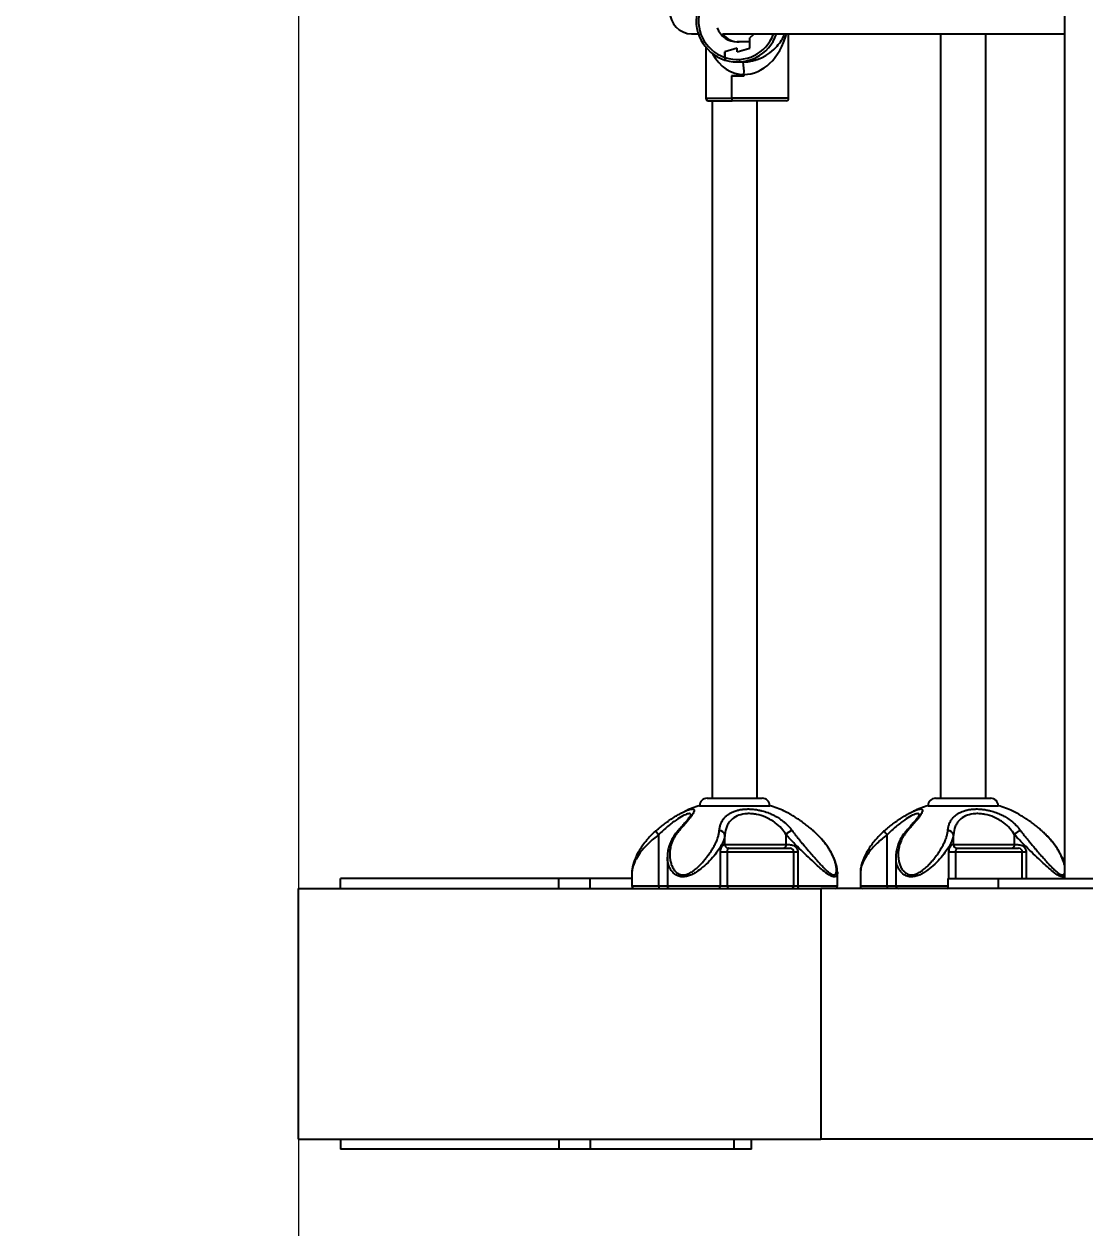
# Model space of a CAD drawing. Header units: millimetres. Extents: x -5684 to 4493, y -3963 to 3401.
# Drawn here: x -3116.4 to -2693.2, y -489.5 to -9.1 of the extents above; entities that cross this region are included whole.
import ezdxf

# ---------------------------------------------------------------- set-up
doc = ezdxf.new("R2010")
doc.units = ezdxf.units.MM
for name, color, linetype in [('DIKOM_ОБЪЕКТ', 7, 'Continuous'), ('DIKOM_РАЗМЕР_ЗОНА', 7, 'Continuous'), ('DIKOM_РАЗМЕР_ОБЪЕКТА', 7, 'Continuous')]:
    doc.layers.add(name, color=color, linetype=linetype)
doc.styles.add('style1', font='arial.ttf', dxfattribs={"width": 0.8})
doc.dimstyles.new('1-50', dxfattribs={"dimtxt": 300, "dimasz": 200, "dimexe": 100, "dimexo": 0, "dimgap": 100, "dimtad": 1, "dimdec": 0, "dimtxsty": 'style1', "dimcen": 0, "dimclrd": 7, "dimclre": 7, "dimadec": 1, "dimazin": 2, "dimtfac": 1, "dimtdec": 0, "dimtmove": 0, "dimatfit": 3, "dimfxl": 0, "dimlwd": 25, "dimlwe": 18, "dimarcsym": 0})

# ---------------------------------------------------------------- blocks, each defined once
blk = doc.blocks.new('*D9')
at = {"layer": 'Defpoints', "color": 0, "transparency": 16777216}
for p in [(-4509.99, -33.65), (4493.07, -43), (4493.07, -3863.04)]:
    blk.add_point(p, dxfattribs=at)
at = {"layer": 'DIKOM_РАЗМЕР_ЗОНА', "color": 7, "lineweight": 18, "transparency": 16777216}
for p, q in [((-4509.99, -33.65), (-4509.99, -3963.04)), ((4493.07, -43), (4493.07, -3963.04))]:
    blk.add_line(p, q, dxfattribs=at)
at = {"layer": 'DIKOM_РАЗМЕР_ЗОНА', "color": 7, "lineweight": 25, "transparency": 16777216}
blk.add_line((-4309.99, -3863.04), (4293.07, -3863.04), dxfattribs=at)
at = {"layer": 'DIKOM_РАЗМЕР_ЗОНА', "color": 7, "transparency": 16777216}
for points in [[(-4309.99, -3829.7), (-4309.99, -3896.37), (-4509.99, -3863.04)], [(4293.07, -3829.7), (4293.07, -3896.37), (4493.07, -3863.04)]]:
    blk.add_solid(points, dxfattribs=at)
at = {"layer": 'DIKOM_РАЗМЕР_ЗОНА', "color": 0, "transparency": 16777216, "insert": (-193.68, -3609.87), "char_height": 300, "attachment_point": 5, "style": 'style1'}
blk.add_mtext('9000', dxfattribs=at)
blk = doc.blocks.new('*D10')
at = {"layer": 'Defpoints', "color": 0, "transparency": 16777216}
for p in [(-1818.33, 3401.44), (-5234.13, -2954), (1.4, -2954)]:
    blk.add_point(p, dxfattribs=at)
at = {"layer": 'DIKOM_РАЗМЕР_ЗОНА', "color": 7, "lineweight": 18, "transparency": 16777216}
for p, q in [((-1818.33, 3401.44), (-5334.13, 3401.44)), ((1.4, -2954), (-5334.13, -2954))]:
    blk.add_line(p, q, dxfattribs=at)
at = {"layer": 'DIKOM_РАЗМЕР_ЗОНА', "color": 7, "lineweight": 25, "transparency": 16777216}
blk.add_line((-5234.13, 3201.44), (-5234.13, -2754), dxfattribs=at)
at = {"layer": 'DIKOM_РАЗМЕР_ЗОНА', "color": 7, "transparency": 16777216}
for points in [[(-5267.46, 3201.44), (-5200.79, 3201.44), (-5234.13, 3401.44)], [(-5267.46, -2754), (-5200.79, -2754), (-5234.13, -2954)]]:
    blk.add_solid(points, dxfattribs=at)
at = {"layer": 'DIKOM_РАЗМЕР_ЗОНА', "color": 0, "transparency": 16777216, "insert": (-5487.4, -234.84), "char_height": 300, "attachment_point": 5, "rotation": 90, "style": 'style1'}
blk.add_mtext('6350', dxfattribs=at)
blk = doc.blocks.new('*D11')
at = {"layer": 'Defpoints', "color": 0, "transparency": 16777216}
for p in [(-3580.77, 1935), (-1952.03, 1935), (1.4, -915)]:
    blk.add_point(p, dxfattribs=at)
at = {"layer": 'DIKOM_РАЗМЕР_ОБЪЕКТА', "color": 7, "lineweight": 18, "transparency": 16777216}
for p, q in [((-1952.03, 1935), (-3680.77, 1935)), ((1.4, -915), (-3680.77, -915))]:
    blk.add_line(p, q, dxfattribs=at)
at = {"layer": 'DIKOM_РАЗМЕР_ОБЪЕКТА', "color": 7, "lineweight": 25, "transparency": 16777216}
blk.add_line((-3580.77, -715), (-3580.77, 1735), dxfattribs=at)
at = {"layer": 'DIKOM_РАЗМЕР_ОБЪЕКТА', "color": 7, "transparency": 16777216}
for points in [[(-3614.1, 1735), (-3547.44, 1735), (-3580.77, 1935)], [(-3614.1, -715), (-3547.44, -715), (-3580.77, -915)]]:
    blk.add_solid(points, dxfattribs=at)
at = {"layer": 'DIKOM_РАЗМЕР_ОБЪЕКТА', "color": 0, "transparency": 16777216, "insert": (-3833.94, 268.84), "char_height": 300, "attachment_point": 5, "rotation": 90, "style": 'style1'}
blk.add_mtext('2850', dxfattribs=at)
blk = doc.blocks.new('*D12')
at = {"layer": 'Defpoints', "color": 0, "transparency": 16777216}
for p in [(-3006.93, 396), (2993.07, 396), (2993.07, -1651.7)]:
    blk.add_point(p, dxfattribs=at)
at = {"layer": 'DIKOM_РАЗМЕР_ОБЪЕКТА', "color": 7, "lineweight": 18, "transparency": 16777216}
for p, q in [((-3006.93, 396), (-3006.93, -1751.7)), ((2993.07, 396), (2993.07, -1751.7))]:
    blk.add_line(p, q, dxfattribs=at)
at = {"layer": 'DIKOM_РАЗМЕР_ОБЪЕКТА', "color": 7, "lineweight": 25, "transparency": 16777216}
blk.add_line((-2806.93, -1651.7), (2793.07, -1651.7), dxfattribs=at)
at = {"layer": 'DIKOM_РАЗМЕР_ОБЪЕКТА', "color": 7, "transparency": 16777216}
for points in [[(-2806.93, -1618.36), (-2806.93, -1685.03), (-3006.93, -1651.7)], [(2793.07, -1618.36), (2793.07, -1685.03), (2993.07, -1651.7)]]:
    blk.add_solid(points, dxfattribs=at)
at = {"layer": 'DIKOM_РАЗМЕР_ОБЪЕКТА', "color": 0, "transparency": 16777216, "insert": (16.76, -1398.52), "char_height": 300, "attachment_point": 5, "style": 'style1'}
blk.add_mtext('6000', dxfattribs=at)

msp = doc.modelspace()

# ---------------------------------------------------------------- linework, layer by layer
at = {"layer": 'DIKOM_ОБЪЕКТ'}
for p, q in [((-2701.37, 342), (-2701.37, -350)), ((-2850.14, -13), (-2847.41, -13)), ((-2837.76, -13), (-2701.37, -13)), ((-2811.45, -38.69), (-2811.45, -13)), ((-2750.79, -13), (-2750.79, -318)), ((-2732.79, -318), (-2732.79, -13)), ((-2844.45, -18.28), (-2844.45, -38.69)), ((-2831.91, -18.69), (-2836.9, -20.19)), ((-2831.91, -18.69), (-2836.8, -20.16)), ((-2827.03, -16.19), (-2831.91, -16.19)), ((-2831.91, -20.19), (-2831.91, -18.69)), ((-2831.91, -20.19), (-2826.93, -18.69)), ((-2831.91, -20.19), (-2827.03, -18.72)), ((-2827.03, -16.19), (-2827.03, -18.72)), ((-2826.93, -16.19), (-2827.03, -16.19)), ((-2826.93, -18.69), (-2826.93, -14.56)), ((-2836.9, -20.19), (-2836.9, -22.36)), ((-2836.8, -20.19), (-2836.9, -20.19)), ((-2836.82, -23.41), (-2836.72, -23.41)), ((-2836.8, -22.39), (-2836.8, -20.16)), ((-2825.62, -23.48), (-2825.62, -23.49)), ((-2825.62, -23.49), (-2824.89, -23.49)), ((-2824.62, -23.41), (-2825.39, -23.41)), ((-2824.89, -23.41), (-2824.89, -23.49)), ((-2831.84, -24.19), (-2831.15, -24.19)), ((-2830.37, -24.19), (-2831.15, -24.19)), ((-2830.36, -24.19), (-2831.14, -24.19)), ((-2830.36, -24.19), (-2829.62, -24.19)), ((-2830.36, -24.19), (-2830.36, -24.19)), ((-2829.6, -24.19), (-2829.62, -24.19)), ((-2829.6, -24.19), (-2829.6, -24.19)), ((-2829.22, -29.69), (-2834.14, -29.69)), ((-2834.14, -29.69), (-2834.14, -38.69)), ((-2834.05, -38.69), (-2834.05, -29.79)), ((-2829.22, -29.79), (-2834.05, -29.79)), ((-2829.22, -29.69), (-2829.22, -29.19)), ((-2829.22, -29.19), (-2829.22, -29.79)), ((-2844.45, -38.69), (-2834.14, -38.69)), ((-2843.45, -39.69), (-2834.06, -39.69)), ((-2841.94, -39.69), (-2841.94, -318)), ((-2834.06, -39.69), (-2833.97, -39.69)), ((-2811.45, -38.69), (-2834.05, -38.69)), ((-2812.45, -39.69), (-2833.97, -39.69)), ((-2823.94, -318), (-2823.94, -39.69)), ((-2846.94, -321), (-2818.94, -321)), ((-2843.94, -318), (-2821.94, -318)), ((-2755.79, -321), (-2727.79, -321)), ((-2752.79, -318), (-2730.79, -318)), ((-2864.39, -331.08), (-2864.71, -331.36)), ((-2864.39, -331.07), (-2864.41, -331.07)), ((-2801.48, -331.07), (-2801.5, -331.07)), ((-2773.24, -331.08), (-2773.56, -331.36)), ((-2773.23, -331.07), (-2773.25, -331.07)), ((-2710.33, -331.07), (-2710.35, -331.07)), ((-2863.22, -353), (-2863.22, -332.57)), ((-2836.81, -336.5), (-2836.81, -332.57)), ((-2812.4, -336.5), (-2812.4, -332.57)), ((-2772.07, -353), (-2772.07, -332.57)), ((-2745.66, -336.5), (-2745.66, -332.57)), ((-2721.25, -336.5), (-2721.25, -332.57)), ((-2838.65, -353), (-2838.65, -339.5)), ((-2835.98, -339.5), (-2838.65, -339.5)), ((-2836.81, -336.5), (-2812.4, -336.5)), ((-2809.33, -339.5), (-2835.98, -339.5)), ((-2835.98, -339.5), (-2835.98, -353)), ((-2835.35, -338), (-2810.83, -338)), ((-2809.33, -353), (-2809.33, -339.5)), ((-2807.76, -339.5), (-2809.33, -339.5)), ((-2807.76, -339.5), (-2807.76, -353)), ((-2744.83, -339.5), (-2747.49, -339.5)), ((-2747.49, -350), (-2747.49, -339.5)), ((-2745.66, -336.5), (-2721.25, -336.5)), ((-2718.18, -339.5), (-2744.83, -339.5)), ((-2744.83, -339.5), (-2744.83, -350)), ((-2744.2, -338), (-2719.68, -338)), ((-2718.18, -350), (-2718.18, -339.5)), ((-2716.61, -339.5), (-2718.18, -339.5)), ((-2716.61, -339.5), (-2716.61, -350)), ((-2859.79, -341.57), (-2859.79, -353)), ((-2768.63, -341.57), (-2768.63, -353)), ((-2990.13, -354), (-2990.13, -350)), ((-2903.09, -350), (-2990.13, -350)), ((-2903.09, -354), (-2903.09, -350)), ((-2890.59, -350), (-2903.09, -350)), ((-2890.59, -354), (-2890.59, -350)), ((-2873.92, -350), (-2890.59, -350)), ((-2873.92, -347.48), (-2873.92, -353)), ((-2791.96, -353), (-2791.96, -347.48)), ((-2782.77, -347.48), (-2782.77, -353)), ((-2747.87, -350), (-2747.87, -354)), ((-2747.87, -350), (-2727.87, -350)), ((-2727.87, -350), (-2727.87, -354)), ((-2727.87, -350), (-2647.87, -350)), ((-3006.93, -454), (-3006.93, -354)), ((-3006.93, -354), (-2798.6, -354)), ((-2873.92, -353), (-2863.22, -353)), ((-2863.22, -353), (-2859.79, -353)), ((-2859.79, -353), (-2838.65, -353)), ((-2838.65, -353), (-2835.98, -353)), ((-2835.98, -353), (-2809.33, -353)), ((-2809.33, -353), (-2807.76, -353)), ((-2807.76, -353), (-2791.96, -353)), ((-1498.6, -354), (-2798.6, -354)), ((-2798.6, -354), (-2798.6, -454)), ((-2782.77, -353), (-2772.07, -353)), ((-2772.07, -353), (-2768.63, -353)), ((-2768.63, -353), (-2747.87, -353)), ((-3006.93, -454), (-2798.6, -454)), ((-2990.13, -454), (-2990.13, -458)), ((-2903.09, -454), (-2903.09, -458)), ((-2890.59, -454), (-2890.59, -458)), ((-2833.25, -454), (-2833.25, -458)), ((-2826.19, -458), (-2826.19, -454)), ((-1498.6, -454), (-2798.6, -454)), ((-2903.09, -458), (-2990.13, -458)), ((-2890.59, -458), (-2903.09, -458)), ((-2833.25, -458), (-2890.59, -458)), ((-2826.19, -458), (-2833.25, -458))]:
    msp.add_line(p, q, dxfattribs=at)
at = {"layer": 'DIKOM_ОБЪЕКТ', "flags": 128}
for points in [[(-2837.35, -13.48), (-2837.51, -13.24), (-2837.66, -13)], [(-2825.3, -13), (-2825.61, -13.37), (-2826.93, -14.56)], [(-2807.76, -353), (-2807.76, -353.2), (-2807.73, -353.38), (-2807.7, -353.56), (-2807.65, -353.71), (-2807.6, -353.83), (-2807.53, -353.92), (-2807.46, -353.98), (-2807.39, -354)]]:
    msp.add_lwpolyline(points, dxfattribs=at)
at = {"layer": 'DIKOM_ОБЪЕКТ'}
for centre, radius, start, end in [((-2849.84, -4), 9.01, 91.9162, 268.0838), ((-2831.81, -7.69), 16.5, 72.8805, 252.3015), ((-2831.89, -7.69), 15.5, 71.7318, 251.1232), ((-2831.91, -7.71), 8.48, 199.7925, 269.9497), ((-2831.14, -7.72), 8.47, 218.5948, 269.9715), ((-2831.92, -7.74), 15.44, 251.5703, 340.0824), ((-2831.84, -7.74), 16.44, 252.7256, 341.3472), ((-2830.37, -7.78), 16.41, 270.001, 287.6904), ((-2830.36, -7.78), 16.41, 270.0008, 286.7793), ((-2829.62, -7.78), 16.41, 270.0008, 286.7793), ((-2829.6, -7.78), 16.41, 270.001, 287.6904), ((-2845.74, -27.94), 16.57, 355.6983, 13.1096), ((-2843.45, -38.69), 1, 180, 270), ((-2812.45, -38.69), 1, 270, 0), ((-2832.94, -367.24), 48.32, 106.8432, 114.1617), ((-2843.94, -321), 3, 90, 180), ((-2821.94, -321), 3, 0, 90), ((-2832.94, -367.24), 48.32, 65.8514, 73.1568), ((-2741.79, -367.24), 48.32, 106.8432, 114.1617), ((-2752.79, -321), 3, 90, 180), ((-2730.79, -321), 3, 0, 90), ((-2741.79, -367.24), 48.32, 65.8514, 73.1568), ((-2857.54, -326.88), 8.05, 211.3784, 225.0155), ((-2855.31, -331.72), 0.655, 79.2424, 133.9015), ((-2838.74, -333.02), 1.98, 13.2498, 99.4322), ((-2809.83, -334.02), 2.95, 91.1597, 150.506), ((-2766.38, -326.88), 8.05, 211.3784, 225.0155), ((-2764.16, -331.72), 0.655, 79.2424, 133.9015), ((-2747.59, -333.02), 1.98, 13.2498, 99.4322), ((-2718.68, -334.02), 2.95, 91.1597, 150.506), ((-2835.32, -336.5), 1.5, 179.9302, 269.9301), ((-2813.76, -336.65), 1.36, 278.0505, 6.2479), ((-2810.83, -339.5), 1.5, 0, 90), ((-2744.16, -336.5), 1.5, 179.9302, 269.9301), ((-2722.6, -336.65), 1.36, 278.0505, 6.2479), ((-2719.68, -339.5), 1.5, 0, 90), ((-2872.92, -353), 1, 180, 270), ((-2859.59, -353.25), 3.64, 176.0863, 191.8938), ((-2858.79, -353), 1, 180, 270), ((-2839.57, -353.07), 0.93, 275.4696, 4.5832), ((-2835.01, -353.03), 0.97, 178.2008, 268.08), ((-2810.33, -353), 1, 270, 0), ((-2792.96, -353), 1, 270, 0), ((-2781.77, -353), 1, 180, 270), ((-2768.44, -353.25), 3.64, 176.0863, 191.8938), ((-2767.63, -353), 1, 180, 270), ((-2748.34, -353.25), 0.745, 270.4992, 308.6549)]:
    msp.add_arc(centre, radius, start, end, dxfattribs=at)
for major_axis, ratio, start_param, end_param in [((3.01, 21.38), 0.758841, 3.248139, 4.56916), ((12.38, 12.12), 0.904381, 4.796712, 5.129952), ((12.38, 12.12), 0.904381, 3.887092, 4.796712), ((3.01, 21.38), 0.758841, 2.337973, 3.248139)]:
    msp.add_ellipse((-2827.95, -7.69), major_axis=major_axis, ratio=ratio, start_param=start_param, end_param=end_param, dxfattribs=at)
for points, knots in [([(-2836.9, -22.36), (-2836.9, -22.44), (-2836.9, -22.65), (-2836.89, -22.96), (-2836.87, -23.2), (-2836.85, -23.35), (-2836.83, -23.41), (-2836.82, -23.41), (-2836.82, -23.41)], [0, 0, 0, 0, 0.153136, 0.38582, 0.611831, 0.753394, 0.953706, 1, 1, 1, 1]), ([(-2836.8, -22.39), (-2836.8, -22.49), (-2836.8, -22.72), (-2836.79, -23.03), (-2836.77, -23.29), (-2836.74, -23.42), (-2836.73, -23.44), (-2836.72, -23.44)], [0, 0, 0, 0, 0.187187, 0.41869, 0.642912, 0.856448, 1, 1, 1, 1]), ([(-2834.14, -38.69), (-2834.14, -38.7), (-2834.14, -38.82), (-2834.14, -39.04), (-2834.13, -39.32), (-2834.11, -39.54), (-2834.09, -39.67), (-2834.07, -39.68), (-2834.06, -39.69)], [0, 0, 0, 0, 0.021113, 0.221049, 0.421379, 0.627516, 0.843095, 1, 1, 1, 1]), ([(-2834.05, -38.69), (-2834.05, -38.78), (-2834.05, -38.99), (-2834.03, -39.27), (-2834.01, -39.51), (-2833.99, -39.66), (-2833.97, -39.68), (-2833.97, -39.69)], [0, 0, 0, 0, 0.181262, 0.381663, 0.586703, 0.800309, 1, 1, 1, 1]), ([(-2864.39, -331.07), (-2864.04, -330.77), (-2863.18, -330.03), (-2861.77, -328.88), (-2860.36, -327.81), (-2858.97, -326.81), (-2857.62, -325.9), (-2856.34, -325.1), (-2855.16, -324.41), (-2854.09, -323.82), (-2853.1, -323.33), (-2852.2, -322.93), (-2851.4, -322.62), (-2850.83, -322.44), (-2850.59, -322.4), (-2850.56, -322.39)], [0, 0, 0, 0, 0.068195, 0.17118, 0.275137, 0.339972, 0.438132, 0.537578, 0.594535, 0.680886, 0.768512, 0.822872, 0.90548, 0.989543, 1, 1, 1, 1]), ([(-2850.52, -324.77), (-2850.49, -324.65), (-2850.43, -324.44), (-2850.62, -324.26), (-2850.95, -324.11), (-2851.88, -324.25), (-2853.62, -325), (-2855.9, -326.4), (-2857.98, -327.92), (-2860.32, -329.79), (-2862.05, -331.45), (-2863.22, -332.57)], [0, 0, 0, 0, 0.046137, 0.085202, 0.170249, 0.258505, 0.419548, 0.590437, 0.688625, 0.788783, 1, 1, 1, 1]), ([(-2850.41, -324.55), (-2850.41, -324.54), (-2850.41, -324.51), (-2850.47, -324.71), (-2850.71, -325.11), (-2851.14, -325.76), (-2851.79, -326.62), (-2852.69, -327.72), (-2853.82, -329.04), (-2854.87, -330.23), (-2855.56, -331.02), (-2855.78, -331.26)], [0, 0, 0, 0, 0.023935, 0.10874, 0.20943, 0.323447, 0.455005, 0.599462, 0.756447, 0.925626, 1, 1, 1, 1]), ([(-2850.56, -322.39), (-2850.43, -322.37), (-2850.06, -322.29), (-2849.6, -322.29), (-2849.2, -322.44), (-2849.02, -322.87), (-2849.24, -323.59), (-2849.71, -324.42), (-2850.25, -325.2), (-2850.97, -326.17), (-2851.81, -327.18), (-2852.56, -328.07), (-2853.19, -328.8), (-2853.86, -329.57), (-2854.56, -330.36), (-2854.98, -330.84), (-2855.19, -331.07)], [0, 0, 0, 0, 0.040071, 0.114582, 0.190783, 0.28916, 0.420678, 0.504739, 0.562109, 0.649013, 0.75582, 0.799147, 0.843346, 0.910082, 0.954571, 1, 1, 1, 1]), ([(-2839.06, -331.07), (-2839.03, -330.77), (-2838.96, -330.03), (-2838.69, -328.88), (-2838.29, -327.81), (-2837.76, -326.81), (-2837.11, -325.9), (-2836.32, -325.1), (-2835.44, -324.41), (-2834.5, -323.82), (-2833.45, -323.33), (-2832.31, -322.93), (-2831.11, -322.62), (-2829.79, -322.41), (-2828.37, -322.3), (-2826.85, -322.29), (-2825.12, -322.43), (-2823.52, -322.68), (-2821.73, -323.09), (-2819.87, -323.68), (-2818.11, -324.42), (-2816.55, -325.2), (-2814.95, -326.17), (-2813.32, -327.37), (-2811.99, -328.59), (-2811.08, -329.57), (-2810.41, -330.36), (-2810.07, -330.84), (-2809.89, -331.07)], [0, 0, 0, 0, 0.031066, 0.077981, 0.125339, 0.154874, 0.199591, 0.244894, 0.270841, 0.310178, 0.350096, 0.37486, 0.412492, 0.450787, 0.477364, 0.517925, 0.559405, 0.597544, 0.628753, 0.684656, 0.730415, 0.761645, 0.808952, 0.867093, 0.914724, 0.951052, 0.975271, 1, 1, 1, 1]), ([(-2812.4, -332.57), (-2812.99, -331.73), (-2814.18, -330.01), (-2816.35, -328.04), (-2818.56, -326.55), (-2821.01, -325.32), (-2823.29, -324.61), (-2825.45, -324.24), (-2827.05, -324.12), (-2829.47, -324.25), (-2832.16, -325), (-2834.19, -326.4), (-2835.41, -327.92), (-2836.42, -329.79), (-2836.65, -331.45), (-2836.81, -332.57)], [0, 0, 0, 0, 0.096179, 0.195513, 0.256861, 0.319808, 0.418621, 0.442431, 0.494268, 0.548059, 0.646215, 0.750372, 0.810217, 0.871264, 1, 1, 1, 1]), ([(-2801.5, -331.07), (-2801.84, -330.77), (-2802.7, -330.03), (-2804.12, -328.88), (-2805.53, -327.81), (-2806.91, -326.81), (-2808.26, -325.9), (-2809.54, -325.1), (-2810.72, -324.4), (-2811.79, -323.82), (-2812.65, -323.39), (-2813.09, -323.2), (-2813.18, -323.16)], [0, 0, 0, 0, 0.086284, 0.216585, 0.348116, 0.430147, 0.554344, 0.680167, 0.752232, 0.861487, 0.972355, 1, 1, 1, 1]), ([(-2773.23, -331.07), (-2772.89, -330.77), (-2772.03, -330.03), (-2770.61, -328.88), (-2769.2, -327.81), (-2767.82, -326.81), (-2766.47, -325.9), (-2765.19, -325.1), (-2764.01, -324.41), (-2762.93, -323.82), (-2761.95, -323.33), (-2761.05, -322.93), (-2760.25, -322.62), (-2759.68, -322.44), (-2759.43, -322.4), (-2759.41, -322.39)], [0, 0, 0, 0, 0.068195, 0.17118, 0.275137, 0.339972, 0.438132, 0.537578, 0.594535, 0.680886, 0.768512, 0.822872, 0.90548, 0.989543, 1, 1, 1, 1]), ([(-2759.37, -324.77), (-2759.34, -324.65), (-2759.28, -324.44), (-2759.47, -324.26), (-2759.8, -324.11), (-2760.73, -324.25), (-2762.47, -325), (-2764.75, -326.4), (-2766.82, -327.92), (-2769.17, -329.79), (-2770.9, -331.45), (-2772.07, -332.57)], [0, 0, 0, 0, 0.046137, 0.085202, 0.170249, 0.258505, 0.419548, 0.590437, 0.688625, 0.788783, 1, 1, 1, 1]), ([(-2759.26, -324.55), (-2759.26, -324.54), (-2759.25, -324.51), (-2759.32, -324.71), (-2759.55, -325.11), (-2759.99, -325.76), (-2760.64, -326.62), (-2761.54, -327.72), (-2762.67, -329.04), (-2763.72, -330.23), (-2764.41, -331.02), (-2764.62, -331.26)], [0, 0, 0, 0, 0.023935, 0.10874, 0.20943, 0.323447, 0.455005, 0.599462, 0.756447, 0.925626, 1, 1, 1, 1]), ([(-2759.41, -322.39), (-2759.28, -322.37), (-2758.91, -322.29), (-2758.45, -322.29), (-2758.05, -322.44), (-2757.87, -322.87), (-2758.09, -323.59), (-2758.56, -324.42), (-2759.09, -325.2), (-2759.82, -326.17), (-2760.65, -327.18), (-2761.41, -328.07), (-2762.04, -328.8), (-2762.71, -329.57), (-2763.41, -330.36), (-2763.82, -330.84), (-2764.03, -331.07)], [0, 0, 0, 0, 0.040071, 0.114582, 0.190783, 0.28916, 0.420678, 0.504739, 0.562109, 0.649013, 0.75582, 0.799147, 0.843346, 0.910082, 0.954571, 1, 1, 1, 1]), ([(-2747.91, -331.07), (-2747.88, -330.77), (-2747.8, -330.03), (-2747.54, -328.88), (-2747.14, -327.81), (-2746.61, -326.81), (-2745.96, -325.9), (-2745.17, -325.1), (-2744.29, -324.41), (-2743.35, -323.82), (-2742.29, -323.33), (-2741.16, -322.93), (-2739.95, -322.62), (-2738.64, -322.41), (-2737.22, -322.3), (-2735.69, -322.29), (-2733.97, -322.43), (-2732.37, -322.68), (-2730.57, -323.09), (-2728.72, -323.68), (-2726.96, -324.42), (-2725.4, -325.2), (-2723.79, -326.17), (-2722.17, -327.37), (-2720.84, -328.59), (-2719.92, -329.57), (-2719.26, -330.36), (-2718.91, -330.84), (-2718.74, -331.07)], [0, 0, 0, 0, 0.031066, 0.077981, 0.125339, 0.154874, 0.199591, 0.244894, 0.270841, 0.310178, 0.350096, 0.37486, 0.412492, 0.450787, 0.477364, 0.517925, 0.559405, 0.597544, 0.628753, 0.684656, 0.730415, 0.761645, 0.808952, 0.867093, 0.914724, 0.951052, 0.975271, 1, 1, 1, 1]), ([(-2721.25, -332.57), (-2721.83, -331.73), (-2723.02, -330.01), (-2725.2, -328.04), (-2727.41, -326.55), (-2729.86, -325.32), (-2732.14, -324.61), (-2734.3, -324.24), (-2735.9, -324.12), (-2738.31, -324.25), (-2741.01, -325), (-2743.04, -326.4), (-2744.26, -327.92), (-2745.26, -329.79), (-2745.5, -331.45), (-2745.66, -332.57)], [0, 0, 0, 0, 0.096179, 0.195513, 0.256861, 0.319808, 0.418621, 0.442431, 0.494268, 0.548059, 0.646215, 0.750372, 0.810217, 0.871264, 1, 1, 1, 1]), ([(-2710.35, -331.07), (-2710.69, -330.77), (-2711.55, -330.03), (-2712.97, -328.88), (-2714.38, -327.81), (-2715.76, -326.81), (-2717.11, -325.9), (-2718.39, -325.1), (-2719.57, -324.4), (-2720.64, -323.82), (-2721.5, -323.39), (-2721.94, -323.2), (-2722.02, -323.16)], [0, 0, 0, 0, 0.086284, 0.216585, 0.348116, 0.430147, 0.554344, 0.680167, 0.752232, 0.861487, 0.972355, 1, 1, 1, 1]), ([(-2864.71, -331.36), (-2864.9, -331.53), (-2865.67, -332.2), (-2866.93, -333.5), (-2868.49, -335.26), (-2869.94, -337.18), (-2871.24, -339.22), (-2872.35, -341.34), (-2873.18, -343.4), (-2873.69, -345.27), (-2873.93, -346.59), (-2873.9, -347.28), (-2873.9, -347.44)], [0, 0, 0, 0, 0.035329, 0.141796, 0.254443, 0.373371, 0.497148, 0.624638, 0.754454, 0.867285, 0.968068, 1, 1, 1, 1]), ([(-2855.76, -331.25), (-2856.18, -331.75), (-2857.04, -332.79), (-2858.07, -334.52), (-2858.91, -336.4), (-2859.49, -338.42), (-2859.78, -340.15), (-2859.76, -341.21), (-2859.75, -341.55)], [0, 0, 0, 0, 0.1609699, 0.3354174, 0.5182217, 0.7079195, 0.9034004, 1, 1, 1, 1]), ([(-2855.19, -331.07), (-2855.35, -331.26), (-2855.68, -331.64), (-2856.12, -332.23), (-2856.61, -332.93), (-2857.11, -333.76), (-2857.54, -334.61), (-2857.87, -335.38), (-2858.16, -336.17), (-2858.41, -336.98), (-2858.6, -337.81), (-2858.72, -338.53), (-2858.85, -339.62), (-2858.88, -340.73), (-2858.79, -341.93), (-2858.62, -343.05), (-2858.25, -344.44), (-2857.61, -345.88), (-2856.83, -347), (-2855.87, -347.91), (-2854.7, -348.55), (-2853.12, -348.68), (-2851.48, -348.24), (-2850.1, -347.48), (-2848.73, -346.49), (-2847.67, -345.57), (-2846.64, -344.55), (-2845.9, -343.76), (-2845.22, -342.98), (-2844.66, -342.3), (-2844.02, -341.49), (-2843.41, -340.67), (-2842.82, -339.84), (-2842.26, -338.98), (-2841.52, -337.79), (-2840.68, -336.27), (-2840.03, -334.83), (-2839.56, -333.53), (-2839.22, -332.34), (-2839.12, -331.5), (-2839.06, -331.07)], [0, 0, 0, 0, 0.015971, 0.031941, 0.04791, 0.072565, 0.097428, 0.114002, 0.130905, 0.157336, 0.174959, 0.192742, 0.210783, 0.256118, 0.274587, 0.30085, 0.340653, 0.381086, 0.417654, 0.440035, 0.477125, 0.508777, 0.540296, 0.575549, 0.597436, 0.634958, 0.653917, 0.679346, 0.696301, 0.713445, 0.730867, 0.757136, 0.774648, 0.792465, 0.820571, 0.863135, 0.906246, 0.929415, 0.964483, 1, 1, 1, 1]), ([(-2809.89, -331.07), (-2809.75, -331.26), (-2809.48, -331.64), (-2809.04, -332.23), (-2808.5, -332.93), (-2807.84, -333.76), (-2807.15, -334.61), (-2806.53, -335.38), (-2805.96, -336.05), (-2805.28, -336.86), (-2804.58, -337.69), (-2803.87, -338.53), (-2802.93, -339.62), (-2801.97, -340.73), (-2800.91, -341.93), (-2799.91, -343.05), (-2798.66, -344.44), (-2797.29, -345.88), (-2796.13, -347), (-2795.05, -347.91), (-2794.05, -348.55), (-2793.14, -348.68), (-2792.56, -348.24), (-2792.32, -347.48), (-2792.25, -346.49), (-2792.34, -345.57), (-2792.52, -344.65), (-2792.72, -343.87), (-2792.96, -343.1), (-2793.25, -342.3), (-2793.58, -341.49), (-2793.96, -340.67), (-2794.39, -339.84), (-2794.87, -338.98), (-2795.6, -337.79), (-2796.43, -336.56), (-2797.11, -335.73), (-2797.33, -335.46)], [0, 0, 0, 0, 0.018067, 0.036133, 0.054199, 0.08209, 0.110216, 0.128966, 0.148087, 0.168024, 0.197924, 0.218041, 0.238451, 0.289736, 0.310629, 0.340339, 0.385367, 0.431107, 0.472475, 0.497794, 0.539752, 0.575559, 0.611215, 0.651095, 0.675854, 0.718302, 0.73975, 0.758932, 0.787697, 0.807091, 0.8268, 0.856517, 0.876328, 0.896484, 0.928279, 0.976429, 1, 1, 1, 1]), ([(-2797.33, -335.46), (-2797.56, -335.16), (-2798.03, -334.56), (-2798.96, -333.53), (-2800.1, -332.34), (-2801.03, -331.5), (-2801.5, -331.07)], [0, 0, 0, 0, 0.191983, 0.39166, 0.693892, 1, 1, 1, 1]), ([(-2797.25, -335.53), (-2797.42, -335.3), (-2798.09, -334.42), (-2799.4, -333.04), (-2800.66, -331.77), (-2801.36, -331.18), (-2801.49, -331.08)], [0, 0, 0, 0, 0.142491, 0.563645, 0.922057, 1, 1, 1, 1]), ([(-2773.56, -331.36), (-2773.75, -331.53), (-2774.52, -332.2), (-2775.78, -333.5), (-2777.34, -335.26), (-2778.79, -337.18), (-2780.09, -339.22), (-2781.2, -341.34), (-2782.03, -343.4), (-2782.54, -345.27), (-2782.77, -346.59), (-2782.75, -347.28), (-2782.74, -347.44)], [0, 0, 0, 0, 0.035329, 0.141796, 0.254443, 0.373371, 0.497148, 0.624638, 0.754454, 0.867285, 0.968068, 1, 1, 1, 1]), ([(-2764.61, -331.25), (-2765.02, -331.75), (-2765.89, -332.79), (-2766.92, -334.52), (-2767.76, -336.4), (-2768.33, -338.42), (-2768.63, -340.15), (-2768.6, -341.21), (-2768.6, -341.55)], [0, 0, 0, 0, 0.1609699, 0.3354174, 0.5182217, 0.7079195, 0.9034004, 1, 1, 1, 1]), ([(-2764.03, -331.07), (-2764.2, -331.26), (-2764.52, -331.64), (-2764.97, -332.23), (-2765.45, -332.93), (-2765.95, -333.76), (-2766.39, -334.61), (-2766.72, -335.38), (-2767.01, -336.17), (-2767.25, -336.98), (-2767.45, -337.81), (-2767.57, -338.53), (-2767.7, -339.62), (-2767.73, -340.73), (-2767.63, -341.93), (-2767.47, -343.05), (-2767.1, -344.44), (-2766.46, -345.88), (-2765.68, -347), (-2764.71, -347.91), (-2763.55, -348.55), (-2761.96, -348.68), (-2760.33, -348.24), (-2758.94, -347.48), (-2757.57, -346.49), (-2756.52, -345.57), (-2755.49, -344.55), (-2754.75, -343.76), (-2754.07, -342.98), (-2753.51, -342.3), (-2752.86, -341.49), (-2752.25, -340.67), (-2751.67, -339.84), (-2751.1, -338.98), (-2750.36, -337.79), (-2749.53, -336.27), (-2748.88, -334.83), (-2748.41, -333.53), (-2748.07, -332.34), (-2747.96, -331.5), (-2747.91, -331.07)], [0, 0, 0, 0, 0.015971, 0.031941, 0.04791, 0.072565, 0.097428, 0.114002, 0.130905, 0.157336, 0.174959, 0.192742, 0.210783, 0.256118, 0.274587, 0.30085, 0.340653, 0.381086, 0.417654, 0.440035, 0.477125, 0.508777, 0.540296, 0.575549, 0.597436, 0.634958, 0.653917, 0.679346, 0.696301, 0.713445, 0.730867, 0.757136, 0.774648, 0.792465, 0.820571, 0.863135, 0.906246, 0.929415, 0.964483, 1, 1, 1, 1]), ([(-2718.74, -331.07), (-2718.6, -331.26), (-2718.33, -331.64), (-2717.89, -332.23), (-2717.35, -332.93), (-2716.69, -333.76), (-2716, -334.61), (-2715.37, -335.38), (-2714.81, -336.05), (-2714.13, -336.86), (-2713.43, -337.69), (-2712.71, -338.53), (-2711.77, -339.62), (-2710.81, -340.73), (-2709.75, -341.93), (-2708.76, -343.05), (-2707.5, -344.44), (-2706.13, -345.88), (-2704.98, -347), (-2703.89, -347.91), (-2702.89, -348.55), (-2702, -348.67), (-2701.51, -348.38), (-2701.4, -348), (-2701.37, -347.9)], [0, 0, 0, 0, 0.028912, 0.057824, 0.086734, 0.131369, 0.176379, 0.206385, 0.236985, 0.268889, 0.316738, 0.348932, 0.381593, 0.463665, 0.497101, 0.544646, 0.616704, 0.689902, 0.756104, 0.796622, 0.863767, 0.921069, 0.97813, 1, 1, 1, 1]), ([(-2706.18, -335.46), (-2706.41, -335.16), (-2706.88, -334.56), (-2707.81, -333.53), (-2708.95, -332.34), (-2709.88, -331.5), (-2710.35, -331.07)], [0, 0, 0, 0, 0.191983, 0.39166, 0.693892, 1, 1, 1, 1]), ([(-2706.1, -335.53), (-2706.27, -335.3), (-2706.94, -334.42), (-2708.25, -333.04), (-2709.51, -331.77), (-2710.21, -331.18), (-2710.33, -331.08)], [0, 0, 0, 0, 0.142491, 0.563645, 0.922057, 1, 1, 1, 1]), ([(-2863.22, -332.57), (-2863.92, -333.1), (-2865.34, -334.18), (-2867.38, -336.02), (-2869.33, -338.07), (-2871.17, -340.42), (-2872.69, -342.96), (-2873.72, -345.45), (-2873.85, -346.84), (-2873.92, -347.45)], [0, 0, 0, 0, 0.116291, 0.235263, 0.374514, 0.517092, 0.685753, 0.860364, 1, 1, 1, 1]), ([(-2836.81, -332.57), (-2836.9, -333.1), (-2837.08, -334.18), (-2837.84, -336.02), (-2838.99, -338.07), (-2840.68, -340.42), (-2842.88, -342.97), (-2845.47, -345.45), (-2847.83, -347.25), (-2849.75, -348.37), (-2851.37, -349.06), (-2853.13, -349.45), (-2854.94, -349.32), (-2856.81, -348.49), (-2858.3, -346.93), (-2859.27, -344.93), (-2859.77, -343.15), (-2859.72, -342), (-2859.7, -341.55)], [0, 0, 0, 0, 0.06039, 0.122173, 0.194487, 0.268528, 0.356114, 0.44679, 0.520931, 0.559187, 0.598554, 0.64287, 0.687727, 0.739218, 0.81792, 0.885972, 0.956044, 1, 1, 1, 1]), ([(-2791.97, -347.48), (-2791.96, -347.48), (-2791.91, -347.82), (-2792.05, -348.35), (-2792.33, -349.07), (-2792.97, -349.45), (-2794, -349.32), (-2795.6, -348.49), (-2797.6, -346.93), (-2799.87, -344.93), (-2802.3, -342.69), (-2805, -340.11), (-2807.65, -337.55), (-2809.94, -335.24), (-2811.44, -333.66), (-2812.2, -332.8), (-2812.4, -332.57)], [0, 0, 0, 0, 0.000827, 0.049242, 0.099063, 0.155147, 0.211915, 0.27708, 0.376681, 0.462805, 0.551484, 0.666106, 0.784799, 0.874261, 0.966114, 1, 1, 1, 1]), ([(-2791.98, -347.47), (-2791.98, -347.15), (-2792, -346.31), (-2792.29, -344.85), (-2792.83, -343.05), (-2793.66, -341.08), (-2794.77, -339), (-2795.97, -337.13), (-2796.89, -335.98), (-2797.25, -335.53)], [0, 0, 0, 0, 0.085981, 0.219998, 0.370366, 0.535179, 0.706111, 0.883001, 1, 1, 1, 1]), ([(-2772.07, -332.57), (-2772.77, -333.1), (-2774.19, -334.18), (-2776.23, -336.02), (-2778.18, -338.07), (-2780.02, -340.42), (-2781.54, -342.96), (-2782.57, -345.45), (-2782.7, -346.84), (-2782.76, -347.45)], [0, 0, 0, 0, 0.116291, 0.235263, 0.374514, 0.517092, 0.685753, 0.860364, 1, 1, 1, 1]), ([(-2745.66, -332.57), (-2745.75, -333.1), (-2745.93, -334.18), (-2746.69, -336.02), (-2747.84, -338.07), (-2749.52, -340.42), (-2751.73, -342.97), (-2754.31, -345.45), (-2756.68, -347.25), (-2758.6, -348.37), (-2760.22, -349.06), (-2761.98, -349.45), (-2763.79, -349.32), (-2765.66, -348.49), (-2767.15, -346.93), (-2768.12, -344.93), (-2768.62, -343.15), (-2768.56, -342), (-2768.54, -341.55)], [0, 0, 0, 0, 0.06039, 0.122173, 0.194487, 0.268528, 0.356114, 0.44679, 0.520931, 0.559187, 0.598554, 0.64287, 0.687727, 0.739218, 0.81792, 0.885972, 0.956044, 1, 1, 1, 1]), ([(-2701.37, -349.08), (-2701.52, -349.19), (-2701.87, -349.47), (-2702.86, -349.31), (-2704.44, -348.5), (-2706.45, -346.93), (-2708.71, -344.93), (-2711.14, -342.69), (-2713.85, -340.11), (-2716.5, -337.55), (-2718.79, -335.24), (-2720.28, -333.66), (-2721.04, -332.8), (-2721.25, -332.57)], [0, 0, 0, 0, 0.04798, 0.111949, 0.185379, 0.297615, 0.394663, 0.494591, 0.623753, 0.757502, 0.858311, 0.961815, 1, 1, 1, 1]), ([(-2701.37, -344.66), (-2701.38, -344.65), (-2701.42, -344.43), (-2701.57, -343.87), (-2701.81, -343.1), (-2702.1, -342.3), (-2702.43, -341.49), (-2702.81, -340.67), (-2703.24, -339.84), (-2703.71, -338.98), (-2704.45, -337.79), (-2705.28, -336.56), (-2705.96, -335.73), (-2706.18, -335.46)], [0, 0, 0, 0, 0.004154, 0.077554, 0.187626, 0.261836, 0.337253, 0.450963, 0.52677, 0.603895, 0.72556, 0.909806, 1, 1, 1, 1]), ([(-2701.37, -344.17), (-2701.47, -343.82), (-2701.76, -342.81), (-2702.51, -341.08), (-2703.62, -339), (-2704.82, -337.13), (-2705.73, -335.98), (-2706.1, -335.53)], [0, 0, 0, 0, 0.123913, 0.353237, 0.591076, 0.837206, 1, 1, 1, 1]), ([(-2838.65, -339.5), (-2838.63, -339.22), (-2838.61, -338.67), (-2838.4, -337.92), (-2838.08, -337.25), (-2837.59, -336.67), (-2837.04, -336.48), (-2836.89, -336.49), (-2836.81, -336.5)], [0, 0, 0, 0, 0.1129071, 0.2230361, 0.3328463, 0.4865068, 0.7319506, 1, 1, 1, 1]), ([(-2835.32, -338), (-2835.37, -338), (-2835.46, -337.99), (-2835.59, -338.07), (-2835.76, -338.34), (-2835.88, -338.68), (-2835.94, -338.97), (-2835.98, -339.24), (-2835.98, -339.38), (-2835.98, -339.5)], [0, 0, 0, 0, 0.346311, 0.628906, 0.774559, 0.860231, 0.932946, 0.945109, 1, 1, 1, 1]), ([(-2812.4, -336.5), (-2812.11, -336.5), (-2811.35, -336.5), (-2810.1, -336.56), (-2808.94, -337.11), (-2808.24, -337.82), (-2807.83, -338.64), (-2807.78, -339.23), (-2807.76, -339.5)], [0, 0, 0, 0, 0.180596, 0.46892, 0.634812, 0.760348, 0.891966, 1, 1, 1, 1]), ([(-2747.49, -339.5), (-2747.48, -339.22), (-2747.45, -338.67), (-2747.25, -337.92), (-2746.93, -337.25), (-2746.44, -336.67), (-2745.89, -336.48), (-2745.74, -336.49), (-2745.66, -336.5)], [0, 0, 0, 0, 0.1129071, 0.2230361, 0.3328463, 0.4865068, 0.7319506, 1, 1, 1, 1]), ([(-2744.17, -338), (-2744.21, -338), (-2744.3, -337.99), (-2744.44, -338.07), (-2744.61, -338.34), (-2744.73, -338.68), (-2744.79, -338.97), (-2744.82, -339.24), (-2744.83, -339.38), (-2744.83, -339.5)], [0, 0, 0, 0, 0.346311, 0.628906, 0.774559, 0.860231, 0.932946, 0.945109, 1, 1, 1, 1]), ([(-2721.25, -336.5), (-2720.96, -336.5), (-2720.2, -336.5), (-2718.95, -336.56), (-2717.79, -337.11), (-2717.08, -337.82), (-2716.68, -338.64), (-2716.63, -339.23), (-2716.61, -339.5)], [0, 0, 0, 0, 0.180596, 0.46892, 0.634812, 0.760348, 0.891966, 1, 1, 1, 1])]:
    msp.add_open_spline(points, degree=3, knots=knots, dxfattribs=at)

# ---------------------------------------------------------------- dimensions: what is measured, and where the dimension line sits
at = {"layer": 'DIKOM_РАЗМЕР_ЗОНА'}
dim = msp.add_linear_dim(base=(-5234.13, -2954), p1=(-1818.33, 3401.44), p2=(1.4, -2954), angle=90, text='6350', dimstyle='1-50', dxfattribs=at)
dim.commit()
dim.dimension.update_dxf_attribs({"geometry": '*D10', "text_midpoint": (-5234.13, -234.84), "dimtype": 160})
dim = msp.add_linear_dim(base=(4493.07, -3863.04), p1=(-4509.99, -33.65), p2=(4493.07, -43), text='9000', dimstyle='1-50', dxfattribs=at)
dim.commit()
dim.dimension.update_dxf_attribs({"geometry": '*D9', "text_midpoint": (-193.68, -3863.04), "dimtype": 160})
at = {"layer": 'DIKOM_РАЗМЕР_ОБЪЕКТА'}
dim = msp.add_linear_dim(base=(-3580.77, 1935), p1=(1.4, -915), p2=(-1952.03, 1935), angle=90, dimstyle='1-50', dxfattribs=at)
dim.commit()
dim.dimension.update_dxf_attribs({"geometry": '*D11', "text_midpoint": (-3580.77, 268.84), "dimtype": 160})
dim = msp.add_linear_dim(base=(2993.07, -1651.7), p1=(-3006.93, 396), p2=(2993.07, 396), dimstyle='1-50', dxfattribs=at)
dim.commit()
dim.dimension.update_dxf_attribs({"geometry": '*D12', "text_midpoint": (16.76, -1651.7), "dimtype": 160})

doc.saveas('drawing.dxf')
